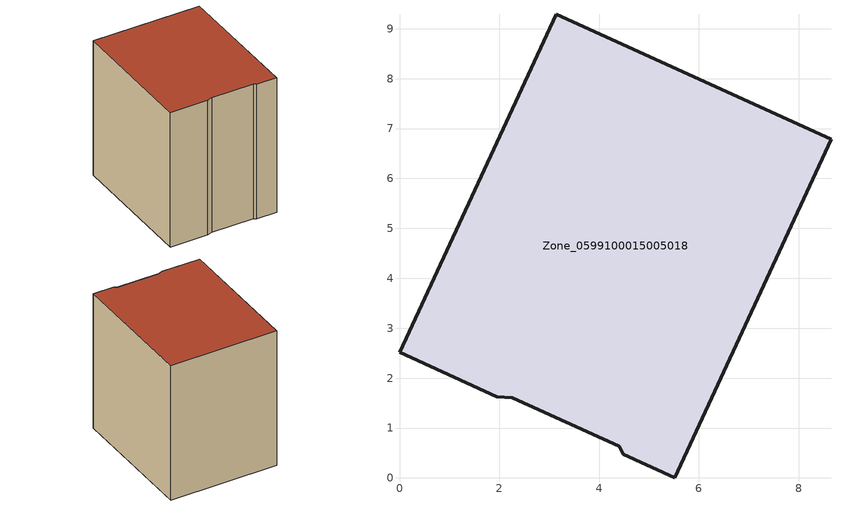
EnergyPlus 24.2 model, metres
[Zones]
Zone_0599100015005018
 floor ground (C_G): 5.51,0 4.48,0.47 4.4,0.63 2.25,1.61 1.95,1.63 0,2.52 3.14,9.29 8.64,6.78 z0.86
 wall outside (C_F): 3.14,9.29 0,2.52 1.95,1.63 2.25,1.61 4.4,0.63 4.48,0.47 5.51,0 8.64,6.78 3.14,9.29 z0.86:8.75
 roof outside (C_R): 4.48,0.47 5.51,0 8.64,6.78 3.14,9.29 0,2.52 1.95,1.63 2.25,1.61 4.4,0.63 z8.75
[BUILDING]
Pand.0599100015005018: North Axis=0; Terrain=City; Loads Convergence Tolerance Value=0.04; Temperature Convergence Tolerance Value=0.4; Solar Distribution=FullExterior; Maximum Number of Warmup Days=25; Minimum Number of Warmup Days=1
[Site:Location]
Rotterdam.The.Hague.AP_ZH_NLD Design_Conditions: Latitude=51.96; Longitude=4.45; Time Zone=1; Elevation=-4.5
[SITE:GROUNDTEMPERATURE:BUILDINGSURFACE]
18, 18, 18, 18, 18, 18, 18, 18, 18, 18, 18, 18
[MATERIAL] Thermal Absorptance=0.9; Solar Absorptance=0.7; Visible Absorptance=0.7
Name | Roughness | Thickness | Conductivity | Density | Specific Heat
G.TI.1965-1974 | MediumSmooth | 0.15 | 0.882353 | 540 | 1210
F.TI.1965-1974 | Rough | 0.3 | 0.697674 | 1920 | 840
R.TI.1965-1974 | MediumRough | 0.2 | 0.232558 | 1500 | 1000
[CONSTRUCTION]
C_G: G.TI.1965-1974
C_F: F.TI.1965-1974
C_R: R.TI.1965-1974
[ZONE]
Zone_0599100015005018: Type=1; Multiplier=1; Ceiling Height=Autocalculate; Volume=Autocalculate; Floor Area=autocalculate; Part of Total Floor Area=Yes
[ZONEINFILTRATION:DESIGNFLOWRATE]
Infil_Zone_0599100015005018: Zone or ZoneList or Space or SpaceList=Zone_0599100015005018; Schedule=AlwaysOn; Design Flow Rate Calculation Method=Flow/Area; Flow Rate per Floor Area=0.003; Constant Term Coefficient=1; Temperature Term Coefficient=0; Velocity Term Coefficient=0; Velocity Squared Term Coefficient=0
[HVACTEMPLATE:ZONE:IDEALLOADSAIRSYSTEM]
Zone_0599100015005018: Maximum Heating Supply Air Temperature=50; Minimum Cooling Supply Air Temperature=13; Maximum Heating Supply Air Humidity Ratio=0.0156; Minimum Cooling Supply Air Humidity Ratio=0.0077; Heating Limit=NoLimit; Cooling Limit=NoLimit; Dehumidification Control Type=ConstantSensibleHeatRatio; Cooling Sensible Heat Ratio=0.7; Dehumidification Setpoint=60; Humidification Control Type=None; Humidification Setpoint=30; Outdoor Air Method=None; Outdoor Air Flow Rate per Person=0.00944; Outdoor Air Flow Rate per Zone Floor Area=0; Outdoor Air Flow Rate per Zone=0; Demand Controlled Ventilation Type=None; Outdoor Air Economizer Type=NoEconomizer; Heat Recovery Type=None; Sensible Heat Recovery Effectiveness=0.7; Latent Heat Recovery Effectiveness=0.65
[ZONECONTROL:THERMOSTAT]
ThermostatControl_Zone_0599100015005018: Zone or ZoneList=Zone_0599100015005018; Control Type Schedule=DualSetpointControlType; Control 1=Thermostat_Zone_0599100015005018; Temperature Difference Between Cutout And Setpoint=0
[THERMOSTATSETPOINT:DUALSETPOINT]
Thermostat_Zone_0599100015005018: Heating Setpoint Temperature Schedule=HeatingSetpoint_Zone_0599100015005018; Cooling Setpoint Temperature Schedule=CoolingSetpoint_Zone_0599100015005018
[SCHEDULE:COMPACT]
HeatingSetpoint_Zone_0599100015005018: Through: 12/31, For: AllDays, Until: 24:00, 21
CoolingSetpoint_Zone_0599100015005018: Through: 12/31, For: AllDays, Until: 24:00, 24
DualSetpointControlType: Through: 12/31, For: AllDays, Until: 24:00, 4
AlwaysOn: Through: 12/31, For: AllDays, Until: 24:00, 1
